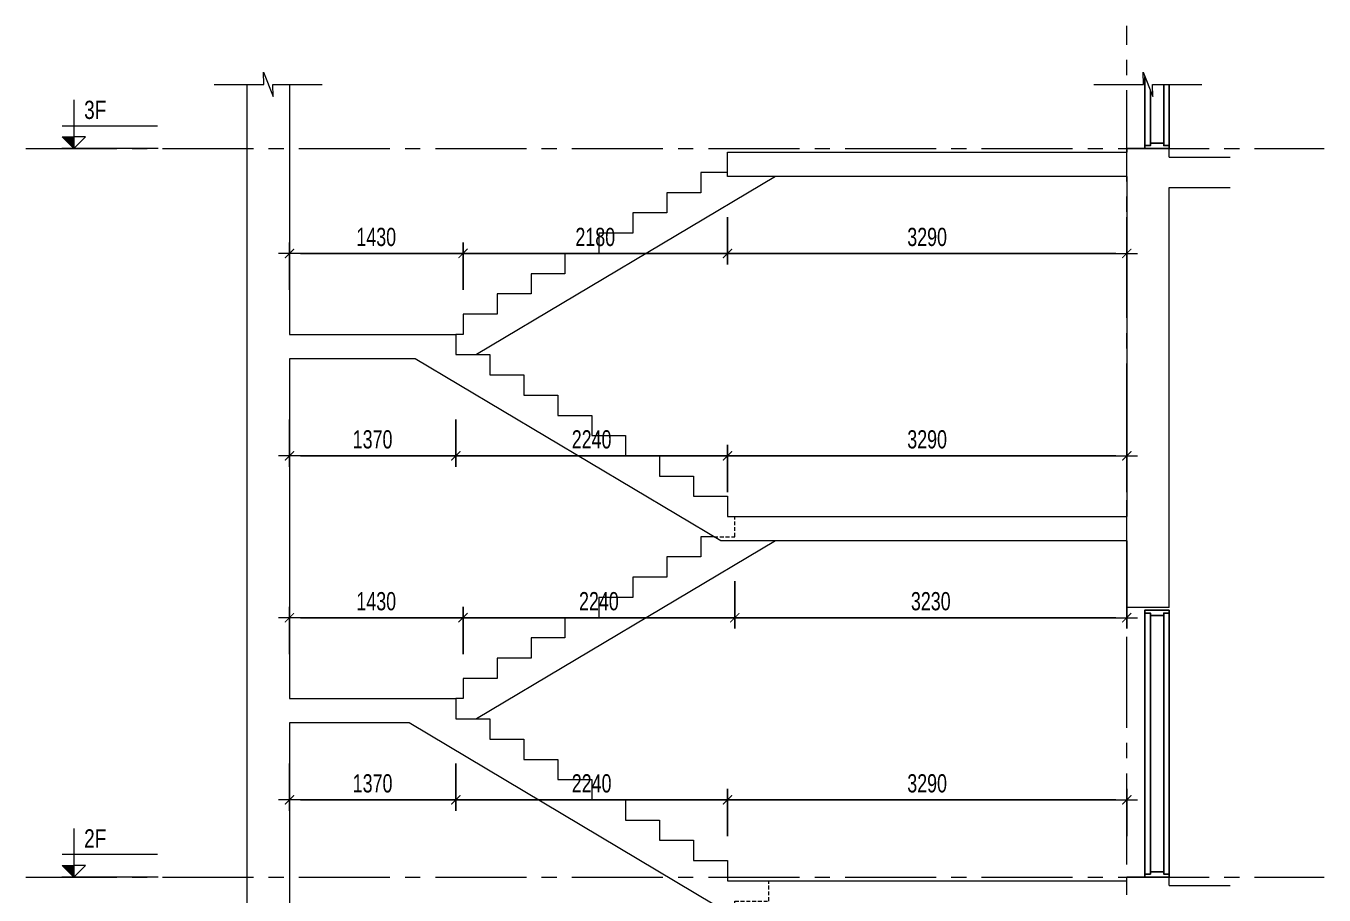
# Model space of a CAD drawing. Header units: millimetres. Extents: x -179076 to 254975, y -18667 to 296191.
# Drawn here: x 62332 to 73030, y 176342 to 183499 of the extents above; entities that cross this region are included whole.
import ezdxf

# ---------------------------------------------------------------- set-up
doc = ezdxf.new("R2010")
doc.units = ezdxf.units.MM
doc.linetypes.add('CENTER2', pattern=[1.125, 0.75, -0.125, 0.125, -0.125])
doc.linetypes.add('HIDDEN2', pattern=[4.7625, 3.175, -1.5875])
doc.layers.get('Defpoints').update_dxf_attribs({"color": 151, "lineweight": 9})
doc.layers.add('A-DOOR', color=4, linetype='Continuous')
doc.layers.add('DOOR', color=4, linetype='Continuous')
for name, color, linetype, lineweight in [('NDC_S_ANNO', 7, 'Continuous', 20), ('NDC_S_AXIS', 5, 'CENTER2', 13), ('NDC_S_CONTINUOUS', 3, 'Continuous', 20), ('NDC_S_DIM', 1, 'Continuous', 15), ('NDC_S_HIDDEN', 8, 'HIDDEN2', 13), ('NDC_S_SLAB', 2, 'Continuous', 20), ('NDC_S_SYMBOL', 1, 'Continuous', 15), ('NDC_S_TEXT SYMBOL', 7, 'Continuous', 20), ('NDC_S_VN TEXT', 7, 'Continuous', 20)]:
    doc.layers.add(name, color=color, linetype=linetype, lineweight=lineweight)
doc.styles.add('NDC_ANNO', font='', dxfattribs={"width": 0.8})
doc.styles.add('NDC_DIM', font='', dxfattribs={"width": 0.75})
doc.styles.get('NDC_ANNO').set_extended_font_data('Dotum')
doc.styles.get('NDC_DIM').set_extended_font_data('Dotum')
doc.dimstyles.new('NDC_dim_60', dxfattribs={"dimscale": 60, "dimtxt": 2.5, "dimasz": 1.5, "dimexe": 1.5, "dimexo": 2.5, "dimgap": 1, "dimtad": 1, "dimdec": 0, "dimzin": 0, "dimdsep": 46, "dimtxsty": 'NDC_DIM', "dimblk": 'DIMMARK', "dimcen": 0.09, "dimdle": 1.2, "dimclrd": 1, "dimclre": 1, "dimclrt": 3, "dimadec": 0, "dimazin": 0, "dimtfac": 1, "dimtdec": 0, "dimtix": 1, "dimtofl": 0, "dimtmove": 0, "dimatfit": 3, "dimfxl": 5, "dimfxlon": 1, "dimtolj": 1, "dimtzin": 0, "dimarcsym": 0})

# ---------------------------------------------------------------- blocks, each defined once
blk = doc.blocks.new('X-SECTION-2$0$X-SEC-DOO2')
at = {"layer": 'A-DOOR'}
for p, q in [((41976, 101972), (41976, 104172)), ((42021, 102017), (42021, 104127)), ((42131, 102017), (42131, 104127)), ((42176, 101972), (42176, 104172))]:
    blk.add_line(p, q, dxfattribs=at)
for points in [[(41976, 104172), (41976, 104147), (42021, 104147), (42021, 104127), (42131, 104127), (42131, 104147), (42176, 104147), (42176, 104172)], [(41976, 101972), (41976, 101997), (42021, 101997), (42021, 102017), (42131, 102017), (42131, 101997), (42176, 101997), (42176, 101972)]]:
    blk.add_lwpolyline(points, close=True, dxfattribs=at)
at = {"layer": 'Defpoints'}
blk.add_line((41976, 104192), (42176, 104192), dxfattribs=at)
blk = doc.blocks.new('kata_block_CT')
at = {"layer": 'NDC_S_ANNO'}
blk.add_hatch(color=3, dxfattribs=at).paths.add_polyline_path([(0, 1.6), (-1.61, 1.6), (0, 0)])
at = {"layer": 'NDC_S_ANNO', "ltscale": 50}
h = blk.add_hatch(dxfattribs=at)
h.set_pattern_fill('ANSI31', color=256, scale=1.406, style=0)
h.paths.add_polyline_path([(0, 1.6), (0, 0), (1.61, 1.6)])
for p, q in [((-1.59, 3.14), (11.47, 3.14)), ((11.56, 0), (-1.64, 0))]:
    blk.add_line(p, q, dxfattribs=at)
for points in [[(0, 6.69), (0, 0)], [(0, 0), (-1.61, 1.6), (0, 1.6)], [(0, 0), (1.61, 1.6), (0, 1.6)]]:
    blk.add_lwpolyline(points, dxfattribs=at)
at = {"layer": 'NDC_S_ANNO', "color": 8, "ltscale": 50}
blk.add_lwpolyline([(0, 0), (-1.61, 1.6), (0, 1.6)], dxfattribs=at)
at = {"layer": 'NDC_S_TEXT SYMBOL', "color": 3, "style": 'NDC_ANNO', "width": 0.8}
blk.add_attdef('CT', (1.41, 4.07), '', height=2.5, dxfattribs=at)
blk = doc.blocks.new('DIMMARK')
at = {"layer": 'NDC_S_DIM', "color": 1}
blk.add_line((-1.5, 0), (1, 0), dxfattribs=at)
at = {"layer": 'NDC_S_DIM', "color": 2, "const_width": 0.1}
blk.add_lwpolyline([(-0.42, -0.42), (0.42, 0.42)], dxfattribs=at)
blk = doc.blocks.new('*D2311')
at = {"layer": 'Defpoints', "color": 0, "transparency": 16777216}
for p in [(64504, 177959), (65874, 177959), (65874, 177126)]:
    blk.add_point(p, dxfattribs=at)
at = {"layer": 'NDC_S_DIM', "color": 1, "lineweight": -2, "transparency": 16777216}
for p, q in [((64504, 177426), (64504, 177036)), ((65874, 177426), (65874, 177036)), ((64594, 177126), (65784, 177126))]:
    blk.add_line(p, q, dxfattribs=at)
at = {"layer": 'NDC_S_DIM', "color": 1, "lineweight": -2, "transparency": 16777216, "xscale": 90, "yscale": 90, "zscale": 90, "rotation": 180}
blk.add_blockref('DIMMARK', (64504, 177126), dxfattribs=at)
at = {"layer": 'NDC_S_DIM', "color": 1, "lineweight": -2, "transparency": 16777216, "xscale": 90, "yscale": 90, "zscale": 90}
blk.add_blockref('DIMMARK', (65874, 177126), dxfattribs=at)
at = {"layer": 'NDC_S_DIM', "color": 3, "transparency": 16777216, "insert": (65189, 177261), "char_height": 150, "attachment_point": 5, "style": 'NDC_DIM'}
blk.add_mtext('\\A1;1370', dxfattribs=at)
blk = doc.blocks.new('*D2312')
at = {"layer": 'Defpoints', "color": 0, "transparency": 16777216}
for p in [(65874, 177959), (68114, 177126), (68114, 176459)]:
    blk.add_point(p, dxfattribs=at)
at = {"layer": 'NDC_S_DIM', "color": 1, "lineweight": -2, "transparency": 16777216}
for p, q in [((65874, 177426), (65874, 177036)), ((68114, 176826), (68114, 177216)), ((65964, 177126), (68024, 177126))]:
    blk.add_line(p, q, dxfattribs=at)
at = {"layer": 'NDC_S_DIM', "color": 1, "lineweight": -2, "transparency": 16777216, "xscale": 90, "yscale": 90, "zscale": 90, "rotation": 180}
blk.add_blockref('DIMMARK', (65874, 177126), dxfattribs=at)
at = {"layer": 'NDC_S_DIM', "color": 1, "lineweight": -2, "transparency": 16777216, "xscale": 90, "yscale": 90, "zscale": 90}
blk.add_blockref('DIMMARK', (68114, 177126), dxfattribs=at)
at = {"layer": 'NDC_S_DIM', "color": 3, "transparency": 16777216, "insert": (66994, 177261), "char_height": 150, "attachment_point": 5, "style": 'NDC_DIM'}
blk.add_mtext('\\A1;2240', dxfattribs=at)
blk = doc.blocks.new('*D2313')
at = {"layer": 'Defpoints', "color": 0, "transparency": 16777216}
for p in [(71404, 177126), (68114, 176459), (71404, 176459)]:
    blk.add_point(p, dxfattribs=at)
at = {"layer": 'NDC_S_DIM', "color": 1, "lineweight": -2, "transparency": 16777216}
for p, q in [((68114, 176826), (68114, 177216)), ((71404, 176826), (71404, 177216)), ((68204, 177126), (71314, 177126))]:
    blk.add_line(p, q, dxfattribs=at)
at = {"layer": 'NDC_S_DIM', "color": 1, "lineweight": -2, "transparency": 16777216, "xscale": 90, "yscale": 90, "zscale": 90, "rotation": 180}
blk.add_blockref('DIMMARK', (68114, 177126), dxfattribs=at)
at = {"layer": 'NDC_S_DIM', "color": 1, "lineweight": -2, "transparency": 16777216, "xscale": 90, "yscale": 90, "zscale": 90}
blk.add_blockref('DIMMARK', (71404, 177126), dxfattribs=at)
at = {"layer": 'NDC_S_DIM', "color": 3, "transparency": 16777216, "insert": (69759, 177261), "char_height": 150, "attachment_point": 5, "style": 'NDC_DIM'}
blk.add_mtext('\\A1;3290', dxfattribs=at)
blk = doc.blocks.new('*D2314')
at = {"layer": 'Defpoints', "color": 0, "transparency": 16777216}
for p in [(65934, 178626), (64504, 177959), (65934, 177959)]:
    blk.add_point(p, dxfattribs=at)
at = {"layer": 'NDC_S_DIM', "color": 1, "lineweight": -2, "transparency": 16777216}
for p, q in [((64504, 178326), (64504, 178716)), ((65934, 178326), (65934, 178716)), ((64594, 178626), (65844, 178626))]:
    blk.add_line(p, q, dxfattribs=at)
at = {"layer": 'NDC_S_DIM', "color": 1, "lineweight": -2, "transparency": 16777216, "xscale": 90, "yscale": 90, "zscale": 90, "rotation": 180}
blk.add_blockref('DIMMARK', (64504, 178626), dxfattribs=at)
at = {"layer": 'NDC_S_DIM', "color": 1, "lineweight": -2, "transparency": 16777216, "xscale": 90, "yscale": 90, "zscale": 90}
blk.add_blockref('DIMMARK', (65934, 178626), dxfattribs=at)
at = {"layer": 'NDC_S_DIM', "color": 3, "transparency": 16777216, "insert": (65219, 178761), "char_height": 150, "attachment_point": 5, "style": 'NDC_DIM'}
blk.add_mtext('\\A1;1430', dxfattribs=at)
blk = doc.blocks.new('*D2315')
at = {"layer": 'Defpoints', "color": 0, "transparency": 16777216}
for p in [(68174, 179293), (68174, 178626), (65934, 177959)]:
    blk.add_point(p, dxfattribs=at)
at = {"layer": 'NDC_S_DIM', "color": 1, "lineweight": -2, "transparency": 16777216}
for p, q in [((68174, 178926), (68174, 178536)), ((65934, 178326), (65934, 178716)), ((66024, 178626), (68084, 178626))]:
    blk.add_line(p, q, dxfattribs=at)
at = {"layer": 'NDC_S_DIM', "color": 1, "lineweight": -2, "transparency": 16777216, "xscale": 90, "yscale": 90, "zscale": 90, "rotation": 180}
blk.add_blockref('DIMMARK', (65934, 178626), dxfattribs=at)
at = {"layer": 'NDC_S_DIM', "color": 1, "lineweight": -2, "transparency": 16777216, "xscale": 90, "yscale": 90, "zscale": 90}
blk.add_blockref('DIMMARK', (68174, 178626), dxfattribs=at)
at = {"layer": 'NDC_S_DIM', "color": 3, "transparency": 16777216, "insert": (67054, 178761), "char_height": 150, "attachment_point": 5, "style": 'NDC_DIM'}
blk.add_mtext('\\A1;2240', dxfattribs=at)
blk = doc.blocks.new('*D2316')
at = {"layer": 'Defpoints', "color": 0, "transparency": 16777216}
for p in [(68174, 179293), (71404, 179259), (71404, 178626)]:
    blk.add_point(p, dxfattribs=at)
at = {"layer": 'NDC_S_DIM', "color": 1, "lineweight": -2, "transparency": 16777216}
for p, q in [((68174, 178926), (68174, 178536)), ((71404, 178926), (71404, 178536)), ((68264, 178626), (71314, 178626))]:
    blk.add_line(p, q, dxfattribs=at)
at = {"layer": 'NDC_S_DIM', "color": 1, "lineweight": -2, "transparency": 16777216, "xscale": 90, "yscale": 90, "zscale": 90, "rotation": 180}
blk.add_blockref('DIMMARK', (68174, 178626), dxfattribs=at)
at = {"layer": 'NDC_S_DIM', "color": 1, "lineweight": -2, "transparency": 16777216, "xscale": 90, "yscale": 90, "zscale": 90}
blk.add_blockref('DIMMARK', (71404, 178626), dxfattribs=at)
at = {"layer": 'NDC_S_DIM', "color": 3, "transparency": 16777216, "insert": (69789, 178761), "char_height": 150, "attachment_point": 5, "style": 'NDC_DIM'}
blk.add_mtext('\\A1;3230', dxfattribs=at)
blk = doc.blocks.new('*D2317')
at = {"layer": 'Defpoints', "color": 0, "transparency": 16777216}
for p in [(64504, 180959), (65874, 180959), (65874, 179959)]:
    blk.add_point(p, dxfattribs=at)
at = {"layer": 'NDC_S_DIM', "color": 1, "lineweight": -2, "transparency": 16777216}
for p, q in [((64504, 180259), (64504, 179869)), ((65874, 180259), (65874, 179869)), ((64594, 179959), (65784, 179959))]:
    blk.add_line(p, q, dxfattribs=at)
at = {"layer": 'NDC_S_DIM', "color": 1, "lineweight": -2, "transparency": 16777216, "xscale": 90, "yscale": 90, "zscale": 90, "rotation": 180}
blk.add_blockref('DIMMARK', (64504, 179959), dxfattribs=at)
at = {"layer": 'NDC_S_DIM', "color": 1, "lineweight": -2, "transparency": 16777216, "xscale": 90, "yscale": 90, "zscale": 90}
blk.add_blockref('DIMMARK', (65874, 179959), dxfattribs=at)
at = {"layer": 'NDC_S_DIM', "color": 3, "transparency": 16777216, "insert": (65189, 180094), "char_height": 150, "attachment_point": 5, "style": 'NDC_DIM'}
blk.add_mtext('\\A1;1370', dxfattribs=at)
blk = doc.blocks.new('*D2318')
at = {"layer": 'Defpoints', "color": 0, "transparency": 16777216}
for p in [(65874, 180959), (68114, 179959), (68114, 179459)]:
    blk.add_point(p, dxfattribs=at)
at = {"layer": 'NDC_S_DIM', "color": 1, "lineweight": -2, "transparency": 16777216}
for p, q in [((65874, 180259), (65874, 179869)), ((68114, 179659), (68114, 180049)), ((65964, 179959), (68024, 179959))]:
    blk.add_line(p, q, dxfattribs=at)
at = {"layer": 'NDC_S_DIM', "color": 1, "lineweight": -2, "transparency": 16777216, "xscale": 90, "yscale": 90, "zscale": 90, "rotation": 180}
blk.add_blockref('DIMMARK', (65874, 179959), dxfattribs=at)
at = {"layer": 'NDC_S_DIM', "color": 1, "lineweight": -2, "transparency": 16777216, "xscale": 90, "yscale": 90, "zscale": 90}
blk.add_blockref('DIMMARK', (68114, 179959), dxfattribs=at)
at = {"layer": 'NDC_S_DIM', "color": 3, "transparency": 16777216, "insert": (66994, 180094), "char_height": 150, "attachment_point": 5, "style": 'NDC_DIM'}
blk.add_mtext('\\A1;2240', dxfattribs=at)
blk = doc.blocks.new('*D2319')
at = {"layer": 'Defpoints', "color": 0, "transparency": 16777216}
for p in [(71404, 179959), (68114, 179459), (71404, 179459)]:
    blk.add_point(p, dxfattribs=at)
at = {"layer": 'NDC_S_DIM', "color": 1, "lineweight": -2, "transparency": 16777216}
for p, q in [((68114, 179659), (68114, 180049)), ((71404, 179659), (71404, 180049)), ((68204, 179959), (71314, 179959))]:
    blk.add_line(p, q, dxfattribs=at)
at = {"layer": 'NDC_S_DIM', "color": 1, "lineweight": -2, "transparency": 16777216, "xscale": 90, "yscale": 90, "zscale": 90, "rotation": 180}
blk.add_blockref('DIMMARK', (68114, 179959), dxfattribs=at)
at = {"layer": 'NDC_S_DIM', "color": 1, "lineweight": -2, "transparency": 16777216, "xscale": 90, "yscale": 90, "zscale": 90}
blk.add_blockref('DIMMARK', (71404, 179959), dxfattribs=at)
at = {"layer": 'NDC_S_DIM', "color": 3, "transparency": 16777216, "insert": (69759, 180094), "char_height": 150, "attachment_point": 5, "style": 'NDC_DIM'}
blk.add_mtext('\\A1;3290', dxfattribs=at)
blk = doc.blocks.new('*D2320')
at = {"layer": 'Defpoints', "color": 0, "transparency": 16777216}
for p in [(65934, 181626), (64504, 180959), (65934, 180959)]:
    blk.add_point(p, dxfattribs=at)
at = {"layer": 'NDC_S_DIM', "color": 1, "lineweight": -2, "transparency": 16777216}
for p, q in [((64504, 181326), (64504, 181716)), ((65934, 181326), (65934, 181716)), ((64594, 181626), (65844, 181626))]:
    blk.add_line(p, q, dxfattribs=at)
at = {"layer": 'NDC_S_DIM', "color": 1, "lineweight": -2, "transparency": 16777216, "xscale": 90, "yscale": 90, "zscale": 90, "rotation": 180}
blk.add_blockref('DIMMARK', (64504, 181626), dxfattribs=at)
at = {"layer": 'NDC_S_DIM', "color": 1, "lineweight": -2, "transparency": 16777216, "xscale": 90, "yscale": 90, "zscale": 90}
blk.add_blockref('DIMMARK', (65934, 181626), dxfattribs=at)
at = {"layer": 'NDC_S_DIM', "color": 3, "transparency": 16777216, "insert": (65219, 181761), "char_height": 150, "attachment_point": 5, "style": 'NDC_DIM'}
blk.add_mtext('\\A1;1430', dxfattribs=at)
blk = doc.blocks.new('*D2321')
at = {"layer": 'Defpoints', "color": 0, "transparency": 16777216}
for p in [(68114, 182259), (68114, 181626), (65934, 180959)]:
    blk.add_point(p, dxfattribs=at)
at = {"layer": 'NDC_S_DIM', "color": 1, "lineweight": -2, "transparency": 16777216}
for p, q in [((68114, 181926), (68114, 181536)), ((65934, 181326), (65934, 181716)), ((66024, 181626), (68024, 181626))]:
    blk.add_line(p, q, dxfattribs=at)
at = {"layer": 'NDC_S_DIM', "color": 1, "lineweight": -2, "transparency": 16777216, "xscale": 90, "yscale": 90, "zscale": 90, "rotation": 180}
blk.add_blockref('DIMMARK', (65934, 181626), dxfattribs=at)
at = {"layer": 'NDC_S_DIM', "color": 1, "lineweight": -2, "transparency": 16777216, "xscale": 90, "yscale": 90, "zscale": 90}
blk.add_blockref('DIMMARK', (68114, 181626), dxfattribs=at)
at = {"layer": 'NDC_S_DIM', "color": 3, "transparency": 16777216, "insert": (67024, 181761), "char_height": 150, "attachment_point": 5, "style": 'NDC_DIM'}
blk.add_mtext('\\A1;2180', dxfattribs=at)
blk = doc.blocks.new('*D2322')
at = {"layer": 'Defpoints', "color": 0, "transparency": 16777216}
for p in [(68114, 182259), (71404, 182259), (71404, 181626)]:
    blk.add_point(p, dxfattribs=at)
at = {"layer": 'NDC_S_DIM', "color": 1, "lineweight": -2, "transparency": 16777216}
for p, q in [((68114, 181926), (68114, 181536)), ((71404, 181926), (71404, 181536)), ((68204, 181626), (71314, 181626))]:
    blk.add_line(p, q, dxfattribs=at)
at = {"layer": 'NDC_S_DIM', "color": 1, "lineweight": -2, "transparency": 16777216, "xscale": 90, "yscale": 90, "zscale": 90, "rotation": 180}
blk.add_blockref('DIMMARK', (68114, 181626), dxfattribs=at)
at = {"layer": 'NDC_S_DIM', "color": 1, "lineweight": -2, "transparency": 16777216, "xscale": 90, "yscale": 90, "zscale": 90}
blk.add_blockref('DIMMARK', (71404, 181626), dxfattribs=at)
at = {"layer": 'NDC_S_DIM', "color": 3, "transparency": 16777216, "insert": (69759, 181761), "char_height": 150, "attachment_point": 5, "style": 'NDC_DIM'}
blk.add_mtext('\\A1;3290', dxfattribs=at)

msp = doc.modelspace()

# ---------------------------------------------------------------- linework, layer by layer
at = {"layer": 'A-DOOR'}
for p, q in [((71554.4, 182489.3), (71554.4, 183080.5)), ((71599.4, 182534.3), (71599.4, 182968)), ((71709.4, 182534.3), (71709.4, 183018)), ((71754.4, 182489.3), (71754.4, 183018))]:
    msp.add_line(p, q, dxfattribs=at)
msp.add_lwpolyline([(71754.4, 182489.3), (71754.4, 182514.3), (71709.4, 182514.3), (71709.4, 182534.3), (71599.4, 182534.3), (71599.4, 182514.3), (71554.4, 182514.3), (71554.4, 182489.3)], close=True, dxfattribs=at)
at = {"layer": 'NDC_S_AXIS', "ltscale": 1000}
msp.add_line((71404.4, 164219.3), (71404.4, 183499.2), dxfattribs=at)
for points in [[(62332.2, 182489.3), (73030.1, 182489.3)], [(62332.2, 176489.3), (73030.1, 176489.3)]]:
    msp.add_lwpolyline(points, dxfattribs=at)
at = {"layer": 'NDC_S_CONTINUOUS'}
for p, q in [((68509.4, 182259.3), (66045.4, 180792.6)), ((68509.4, 179259.3), (66045.4, 177792.6))]:
    msp.add_line(p, q, dxfattribs=at)
for points in [[(68114.4, 182292.6), (67894.4, 182292.6), (67894.4, 182126), (67614.4, 182126), (67614.4, 181959.3), (67334.4, 181959.3), (67334.4, 181792.6), (67054.4, 181792.6), (67054.4, 181626), (66774.4, 181626), (66774.4, 181459.3), (66494.4, 181459.3), (66494.4, 181292.6), (66214.4, 181292.6), (66214.4, 181126), (65934.4, 181126), (65934.4, 180959.3), (65874.4, 180959.3)], [(68003.4, 179292.6), (67894.4, 179292.6), (67894.4, 179126), (67614.4, 179126), (67614.4, 178959.3), (67334.4, 178959.3), (67334.4, 178792.6), (67054.4, 178792.6), (67054.4, 178626), (66774.4, 178626), (66774.4, 178459.3), (66494.4, 178459.3), (66494.4, 178292.6), (66214.4, 178292.6), (66214.4, 178126), (65934.4, 178126), (65934.4, 177959.3), (65874.4, 177959.3)]]:
    msp.add_lwpolyline(points, dxfattribs=at)
at = {"layer": 'NDC_S_HIDDEN', "ltscale": 10}
for points in [[(68003.4, 179292.6), (68174.4, 179292.6), (68174.4, 179459.3)], [(68174.4, 176259.3), (68174.4, 176292.6), (68454.4, 176292.6), (68454.4, 176459.3)]]:
    msp.add_lwpolyline(points, dxfattribs=at)
at = {"layer": 'NDC_S_SLAB'}
for p, q in [((64154.4, 165878.8), (64154.4, 183018)), ((64504.4, 183018), (64504.4, 180959.3)), ((71754.4, 182489.3), (71404.4, 182489.3)), ((71754.4, 182419.3), (71754.4, 182489.3)), ((71754.4, 182419.3), (72257.8, 182419.3)), ((71404.4, 182259.3), (68114.4, 182259.3)), ((71754.4, 178709.3), (71754.4, 182169.3)), ((71754.4, 182169.3), (72257.8, 182169.3)), ((64504.4, 180759.3), (64504.4, 177959.3)), ((65539.4, 180759.3), (64504.4, 180759.3)), ((68059.4, 179259.3), (65539.4, 180759.3)), ((71404.4, 179259.3), (68059.4, 179259.3)), ((71754.4, 178709.3), (71404.4, 178709.3)), ((64504.4, 177759.3), (64504.4, 174792.6)), ((65489.4, 177759.3), (64504.4, 177759.3)), ((68009.4, 176259.3), (65489.4, 177759.3)), ((71754.4, 176489.3), (71404.4, 176489.3)), ((71754.4, 176419.3), (71754.4, 176489.3)), ((71754.4, 176419.3), (72257.8, 176419.3))]:
    msp.add_line(p, q, dxfattribs=at)
for points in [[(68114.4, 182259.3), (68114.4, 182459.3), (71404.4, 182459.3)], [(71404.4, 182489.3), (71404.4, 182459.3)], [(71404.4, 182259.3), (71404.4, 179459.3)], [(64504.4, 180959.3), (65874.4, 180959.3), (65874.4, 180792.6), (66154.4, 180792.6), (66154.4, 180626), (66434.4, 180626), (66434.4, 180459.3), (66714.4, 180459.3), (66714.4, 180292.6), (66994.4, 180292.6), (66994.4, 180126), (67274.4, 180126), (67274.4, 179959.3), (67554.4, 179959.3), (67554.4, 179792.6), (67834.4, 179792.6), (67834.4, 179626), (68114.4, 179626), (68114.4, 179459.3), (71404.4, 179459.3)], [(71404.4, 179259.3), (71404.4, 178709.3)], [(64504.4, 177959.3), (65874.4, 177959.3), (65874.4, 177792.6), (66154.4, 177792.6), (66154.4, 177626), (66434.4, 177626), (66434.4, 177459.3), (66714.4, 177459.3), (66714.4, 177292.6), (66994.4, 177292.6), (66994.4, 177126), (67274.4, 177126), (67274.4, 176959.3), (67554.4, 176959.3), (67554.4, 176792.6), (67834.4, 176792.6), (67834.4, 176626), (68114.4, 176626), (68114.4, 176459.3), (71404.4, 176459.3), (71404.4, 176489.3)]]:
    msp.add_lwpolyline(points, dxfattribs=at)
at = {"layer": 'NDC_S_SYMBOL'}
for points in [[(63882, 183018), (64291.6, 183018), (64289.4, 183118), (64369.4, 182918), (64367.2, 183018), (64773.5, 183018)], [(71132, 183018), (71541.6, 183018), (71539.4, 183118), (71619.4, 182918), (71617.2, 183018), (72023.5, 183018)]]:
    msp.add_lwpolyline(points, dxfattribs=at)

# ---------------------------------------------------------------- block references
at = {"layer": 'DOOR', "xscale": -1}
msp.add_blockref('X-SECTION-2$0$X-SEC-DOO2', (113730, 74517.4), dxfattribs=at)
at = {"layer": 'NDC_S_VN TEXT', "xscale": 60, "yscale": 60, "zscale": 60}
for p, values in [((62726.9, 182489.3), {'CT': '3F'}), ((62726.9, 176489.3), {'CT': '2F'})]:
    msp.add_blockref('kata_block_CT', p, dxfattribs=at).add_auto_attribs(values)

# ---------------------------------------------------------------- dimensions: what is measured, and where the dimension line sits
at = {"layer": 'NDC_S_DIM'}
for base, p1, p2, picture, middle in [((68114.4, 181626), (65934.4, 180959.3), (68114.4, 182259.3), '*D2321', (67024.4, 181761.1)), ((71404.4, 181626), (68114.4, 182259.3), (71404.4, 182259.3), '*D2322', (69759.4, 181761.1)), ((68114.4, 179959.3), (65874.4, 180959.3), (68114.4, 179459.3), '*D2318', (66994.4, 180094.4)), ((71404.4, 179959.3), (68114.4, 179459.3), (71404.4, 179459.3), '*D2319', (69759.4, 180094.4)), ((68174.4, 178626), (65934.4, 177959.3), (68174.4, 179292.6), '*D2315', (67054.4, 178761.1)), ((71404.4, 178626), (68174.4, 179292.6), (71404.4, 179259.3), '*D2316', (69789.4, 178761.1)), ((68114.4, 177126), (65874.4, 177959.3), (68114.4, 176459.3), '*D2312', (66994.4, 177261.1)), ((71404.4, 177126), (68114.4, 176459.3), (71404.4, 176459.3), '*D2313', (69759.4, 177261.1))]:
    dim = msp.add_linear_dim(base=base, p1=p1, p2=p2, dimstyle='NDC_dim_60', override={"dimtmove": 1}, dxfattribs=at)
    dim.commit()
    dim.dimension.update_dxf_attribs({"geometry": picture, "text_midpoint": middle})
for base, p1, p2, picture, middle in [((65934.4, 181626), (64504.4, 180959.3), (65934.4, 180959.3), '*D2320', (65219.4, 181761.1)), ((65874.4, 179959.3), (64504.4, 180959.3), (65874.4, 180959.3), '*D2317', (65189.4, 180094.4)), ((65934.4, 178626), (64504.4, 177959.3), (65934.4, 177959.3), '*D2314', (65219.4, 178761.1)), ((65874.4, 177126), (64504.4, 177959.3), (65874.4, 177959.3), '*D2311', (65189.4, 177261.1))]:
    dim = msp.add_linear_dim(base=base, p1=p1, p2=p2, dimstyle='NDC_dim_60', dxfattribs=at)
    dim.commit()
    dim.dimension.update_dxf_attribs({"geometry": picture, "text_midpoint": middle})

doc.saveas('drawing.dxf')
